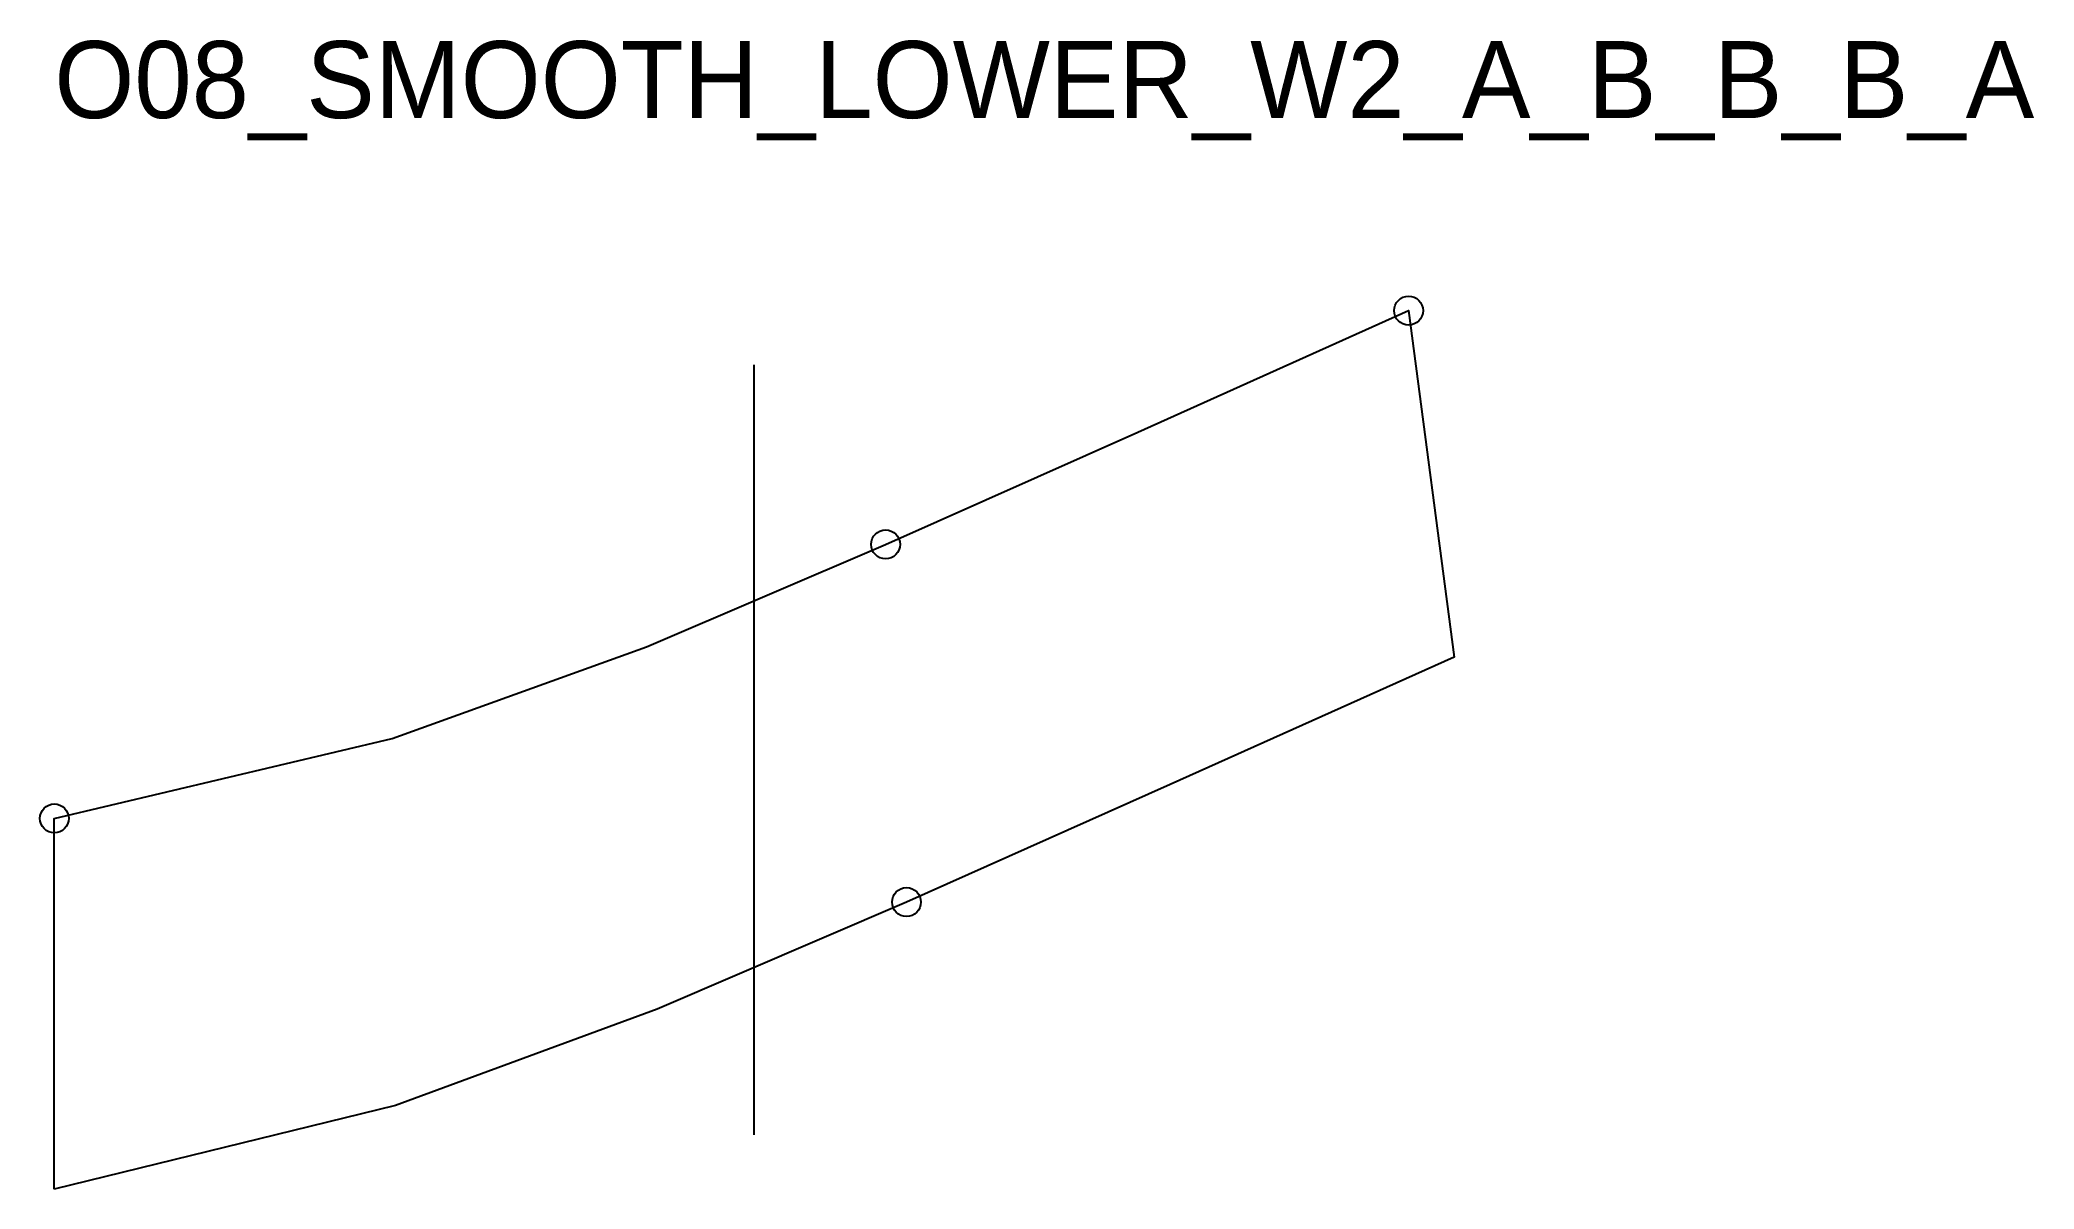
# Model space of a CAD drawing. Header units: millimetres. Extents: x -2 to 206, y 0 to 119.
import ezdxf

# ---------------------------------------------------------------- set-up
doc = ezdxf.new("R2010")
doc.units = ezdxf.units.MM
for name, color, linetype in [('CUT', 1, 'Continuous'), ('GRAIN', 3, 'Continuous'), ('ID', 7, 'Continuous'), ('NOTCH', 2, 'Continuous'), ('SEAM', 5, 'Continuous')]:
    doc.layers.add(name, color=color, linetype=linetype)

msp = doc.modelspace()

# ---------------------------------------------------------------- linework, layer by layer
at = {"layer": 'CUT'}
msp.add_lwpolyline([(0, 0), (0, 38.5), (35.1, 46.79), (61.53, 56.33), (86.37, 66.96), (112.56, 78.62), (140.71, 91.24), (145.45, 55.25), (115.95, 42.03), (88.54, 29.81), (62.64, 18.68), (35.45, 8.69), (0, 0)], close=True, dxfattribs=at)
at = {"layer": 'GRAIN'}
msp.add_line((72.72, 5.62), (72.72, 85.62), dxfattribs=at)
at = {"layer": 'NOTCH'}
for centre in [(140.71, 91.24), (86.37, 66.96), (0, 38.5), (88.54, 29.81)]:
    msp.add_circle(centre, 1.5, dxfattribs=at)
at = {"layer": 'SEAM'}
msp.add_lwpolyline([(0, 0), (0, 38.5), (35.1, 46.79), (61.53, 56.33), (86.37, 66.96), (112.56, 78.62), (140.71, 91.24), (145.45, 55.25), (115.95, 42.03), (88.54, 29.81), (62.64, 18.68), (35.45, 8.69)], close=True, dxfattribs=at)

# ---------------------------------------------------------------- texts
at = {"layer": 'ID'}
msp.add_text('O08_SMOOTH_LOWER_W2_A_B_B_B_A', height=8, dxfattribs=at).set_placement((0, 111.24))

doc.saveas('drawing.dxf')
